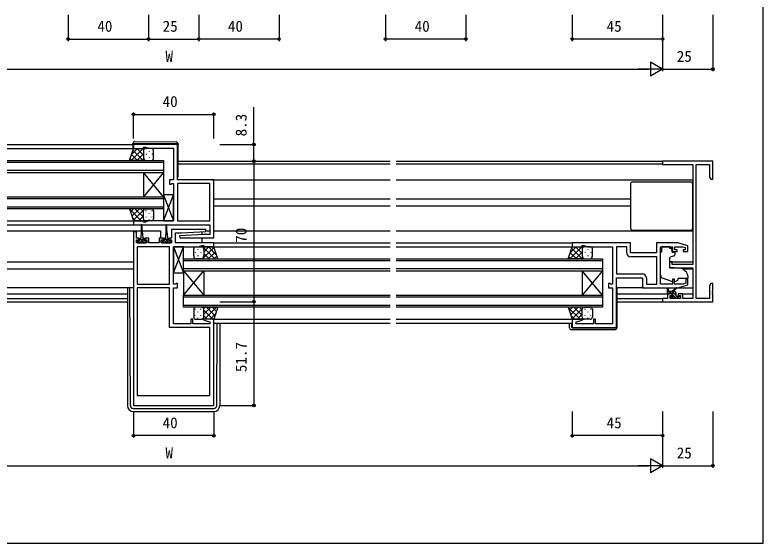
# Model space of a CAD drawing. Units: millimetres, scale not verified. Extents: x -437 to 438, y -281 to 279.
# Drawn here: x 65.7 to 438.2, y -281.3 to -18.3 of the extents above; entities that cross this region are included whole.
import ezdxf
from ezdxf.enums import TextEntityAlignment as Align

# ---------------------------------------------------------------- set-up
doc = ezdxf.new("R2010")
doc.units = ezdxf.units.MM
doc.header["$LTSCALE"] = 2
for name, color, linetype in [('0-2_YKK_11', 7, 'Continuous'), ('0-3_YKK_12', 2, 'Continuous'), ('0-4_YKK_13', 4, 'Continuous'), ('0-6_YKK_D', 6, 'Continuous'), ('0-7_YKK_ZWAK', 7, 'Continuous')]:
    doc.layers.add(name, color=color, linetype=linetype)
doc.styles.add('ＭＳ ゴシック', font='')
doc.styles.get('ＭＳ ゴシック').set_extended_font_data('MS Gothic')

msp = doc.modelspace()

# ---------------------------------------------------------------- linework, layer by layer
at = {"layer": '0-2_YKK_11'}
for points in [[(124.7, -122.8), (162.8, -122.8), (162.8, -127.6), (159.7, -127.6), (147.686, -128.33), (147.715, -129.3), (164.7, -129.3), (164.7, -100.4), (146.7, -100.4), (146.7, -82.8), (124.7, -82.8), (124.7, -84.8), (129.7, -84.8), (129.7, -84.1), (130.7, -84.1), (132.348, -84.7), (144.7, -84.7), (144.7, -100.4), (142.7, -100.4), (142.7, -102.5), (143.5, -102.5), (143.673, -102.4), (143.846, -102.3), (144.7, -102.3), (144.7, -120.9), (132.348, -120.9), (130.7, -121.5), (129.7, -121.5), (129.7, -120.8), (124.7, -120.8)], [(146.7, -102.3), (146.7, -120.9), (162.8, -120.9), (162.8, -102.3)], [(142.7, -152.3), (142.7, -133.7), (126.6, -133.7), (126.6, -152.3)], [(126.6, -154.2), (126.6, -207.8), (162.8, -207.8), (162.8, -174), (142.7, -174), (142.7, -154.2)]]:
    msp.add_lwpolyline(points, close=True, dxfattribs=at)
for points in [[(404.83, -159.47), (404.83, -92.73), (411.57, -92.73), (411.57, -99.009), (412.2, -100.1), (413.2, -100.1), (413.2, -91.1), (388.2, -91.1), (388.2, -92.73), (403.2, -92.73), (403.2, -142.6), (392.9, -142.6), (392.9, -141.3), (391.7, -141.3), (391.7, -143.906), (396.2, -144.3), (403.2, -144.3), (403.2, -159.47), (398.3, -159.47), (398.3, -157.2), (396, -157.2), (396, -158), (397.1, -158), (397.1, -159.47), (391.9, -159.47), (391.9, -158), (393, -158), (393, -157.2), (390.7, -157.2), (390.7, -159.47), (388.2, -159.47), (388.2, -161.1), (413.2, -161.1), (413.2, -157.558), (413.08, -157.375), (413.08, -156.825), (413.2, -156.642), (413.2, -156.558), (413.08, -156.375), (413.08, -155.825)], [(124.7, -126.3), (124.7, -212.8), (164.7, -212.8), (164.7, -169.8), (159.739, -169.8), (159.671, -170.322), (162.8, -171.161), (162.8, -172.1), (154.2, -172.1), (154.2, -169.8), (153.2, -169.8), (153.2, -172.1), (144.7, -172.1), (144.7, -154.2), (146.7, -154.2), (146.7, -152.1), (145.9, -152.1), (145.727, -152.2), (145.554, -152.3), (144.7, -152.3), (144.7, -133.7), (157.052, -133.7), (158.7, -133.1), (159.7, -133.1), (159.7, -133.8), (164.7, -133.8), (164.7, -131.8), (145.6, -131.8), (145.6, -126.8), (148.7, -126.8), (160.714, -126.07), (160.685, -125.1), (143.7, -125.1), (143.7, -129.5), (142.6, -129.5), (142.6, -130.3), (143.7, -130.3), (143.7, -131.8), (138.5, -131.8), (138.5, -130.3)], [(138.5, -130.3), (139.6, -130.3), (139.6, -129.5), (137.5, -129.5), (137.5, -131.8), (132.4, -131.8), (132.4, -129.5), (130.3, -129.5), (130.3, -130.3), (131.4, -130.3), (131.4, -131.8), (126.2, -131.8), (126.2, -130.3), (127.3, -130.3), (127.3, -129.5), (126.2, -129.5), (126.2, -126.3), (124.7, -126.3)], [(372.2, -131.8), (343.2, -131.8), (343.2, -133.8), (348.2, -133.8), (348.2, -133.1), (349.2, -133.1), (350.848, -133.7), (363.2, -133.7), (363.2, -152.3), (362.346, -152.3), (362.173, -152.2), (362, -152.1), (361.2, -152.1), (361.2, -154.2), (363.2, -154.2), (363.2, -172.1), (354.7, -172.1), (354.7, -169.8), (353.7, -169.8), (353.7, -172.1), (345.1, -172.1), (345.1, -171.161), (348.229, -170.322), (348.161, -169.8), (343.2, -169.8), (343.2, -174), (365.2, -174), (365.2, -149.2), (378.2, -149.2), (378.2, -154.2), (395.7, -154.2), (400.7, -152.7), (400.7, -149.9), (399.7, -149.9), (399.7, -151.852), (398.205, -152.3), (394.1, -152.3), (394.1, -149.9), (393.1, -149.9), (393.1, -152.3)], [(365.2, -133.7), (365.2, -147.3), (378.1, -147.3)], [(370.3, -136.7), (370.3, -133.7), (365.2, -133.7)], [(393.1, -152.3), (387.2, -152.3), (387.2, -133.7), (393.1, -133.7), (393.1, -136.1), (395.4, -136.1), (395.4, -135.3), (394.3, -135.3), (394.3, -133.7), (398.205, -133.7), (399.5, -134.088), (399.5, -135.3), (398.4, -135.3), (398.4, -136.1), (400.7, -136.1), (400.7, -133.3), (395.7, -131.8), (385.2, -131.8), (385.2, -136.8), (372.2, -136.8), (372.2, -131.8)], [(380.1, -149.3), (380.1, -152.3), (385.3, -152.3), (385.3, -138.7), (372.3, -138.7)], [(413.08, -155.825), (413.2, -155.642), (413.2, -152.1), (412.2, -152.1), (411.57, -153.191), (411.57, -159.47), (404.83, -159.47)]]:
    msp.add_lwpolyline(points, dxfattribs=at)
for centre, start, end in [((372.3, -136.7), 180.00001, 269.99999), ((378.1, -149.3), 0.00001, 89.99999)]:
    msp.add_arc(centre, 2, start, end, dxfattribs=at)
at = {"layer": '0-3_YKK_12'}
for p, q in [((36.95, -82.8), (124.4, -82.8)), ((36.95, -84.8), (125.2, -84.8)), ((139.7, -91.8), (36.95, -91.8)), ((146.9, -91.1), (252.519, -91.1)), ((146.9, -92.5), (252.519, -92.5)), ((255.519, -91.1), (388.5, -91.1)), ((255.519, -92.5), (388.2, -92.5)), ((139.7, -95.8), (36.95, -95.8)), ((36.95, -96.8), (139.7, -96.8)), ((129.7, -96.8), (129.7, -108.8)), ((139.7, -96.8), (129.7, -108.8)), ((139.7, -108.8), (129.7, -96.8)), ((139.7, -96.8), (139.7, -108.8)), ((163.7, -100.4), (252.519, -100.4)), ((255.519, -100.4), (403.2, -100.4)), ((139.7, -109.8), (36.95, -109.8)), ((164.7, -109.9), (252.519, -109.9)), ((255.519, -109.9), (372.2, -109.9)), ((36.95, -113.8), (139.7, -113.8)), ((164.7, -113.3), (252.519, -113.3)), ((255.519, -113.3), (372.2, -113.3)), ((36.95, -120.8), (125.2, -120.8)), ((36.95, -122.8), (125, -122.8)), ((36.95, -125.8), (128.55, -125.8)), ((129.05, -125.8), (138.2, -125.8)), ((138.2, -125.8), (138.2, -129.546)), ((158.7, -126.192), (158.7, -127.661)), ((160.658, -125.8), (162.8, -125.8)), ((164.7, -125.8), (252.519, -125.8)), ((255.519, -125.8), (403.2, -125.8)), ((158.7, -129.3), (158.7, -131.8)), ((164.2, -133.8), (252.519, -133.8)), ((164.4, -131.8), (252.519, -131.8)), ((255.519, -131.8), (343.5, -131.8)), ((255.519, -133.8), (343.7, -133.8)), ((36.95, -141.3), (124.7, -141.3)), ((149.7, -139.8), (252.519, -139.8)), ((149.7, -145.8), (149.7, -139.8)), ((252.519, -140.8), (149.7, -140.8)), ((358.2, -140.8), (255.519, -140.8)), ((391.7, -141.3), (403.2, -141.3)), ((36.95, -144.7), (124.7, -144.7)), ((252.519, -144.8), (149.7, -144.8)), ((358.2, -144.8), (255.519, -144.8)), ((398.077, -144.7), (403.2, -144.7)), ((149.7, -145.8), (252.519, -145.8)), ((149.7, -145.8), (149.7, -157.8)), ((149.7, -145.8), (159.701, -157.8)), ((149.7, -157.8), (159.701, -145.8)), ((159.701, -145.8), (159.701, -157.8)), ((255.519, -145.8), (358.2, -145.8)), ((348.2, -145.8), (348.2, -157.8)), ((358.2, -145.8), (348.2, -157.8)), ((358.2, -157.8), (348.2, -145.8)), ((358.2, -145.8), (358.2, -157.8)), ((36.95, -157.2), (121.701, -157.2)), ((36.95, -159.47), (121.701, -159.47)), ((149.7, -157.8), (252.519, -157.8)), ((252.519, -158.8), (149.7, -158.8)), ((358.2, -158.8), (255.519, -158.8)), ((365.4, -157.2), (391.7, -157.2)), ((365.4, -159.47), (388.5, -159.47)), ((397.3, -157.2), (403.2, -157.2)), ((36.95, -161.1), (121.701, -161.1)), ((149.7, -162.8), (252.519, -162.8)), ((255.519, -162.8), (358.2, -162.8)), ((365.4, -161.1), (388.5, -161.1)), ((164.2, -169.8), (252.519, -169.8)), ((255.519, -169.8), (343.7, -169.8)), ((164.7, -171.8), (252.519, -171.8)), ((255.519, -171.8), (343.2, -171.8))]:
    msp.add_line(p, q, dxfattribs=at)
for points in [[(36.95, -90.8), (139.7, -90.8), (139.7, -96.8)], [(36.95, -108.8), (139.7, -108.8), (139.7, -114.8), (36.95, -114.8)], [(255.519, -139.8), (358.2, -139.8), (358.2, -145.8)], [(252.519, -163.8), (149.7, -163.8), (149.7, -157.8)], [(255.519, -157.8), (358.2, -157.8), (358.2, -163.8), (255.519, -163.8)]]:
    msp.add_lwpolyline(points, dxfattribs=at)
at = {"layer": '0-4_YKK_13'}
for p, q in [((125.409, -81.312), (145.909, -81.491)), ((123.517, -90.8), (129.517, -84.8)), ((123.706, -87.783), (126.689, -84.8)), ((124.4, -82.5), (124.4, -82.312)), ((124.904, -82.5), (124.4, -82.5)), ((124.4, -82.8), (124.4, -82.5)), ((124.4, -82.5), (124.4, -84.8)), ((124.416, -85.651), (129.565, -90.8)), ((146.404, -82.5), (124.904, -82.5)), ((126.394, -84.8), (129.7, -88.106)), ((129.222, -84.8), (129.796, -85.374)), ((133.7, -84.8), (130.7, -84.8)), ((146.9, -82.5), (146.9, -82.8)), ((146.9, -98.8), (146.9, -82.5)), ((123.709, -87.773), (126.737, -90.8)), ((126.346, -90.8), (129.7, -87.446)), ((129.7, -85.8), (129.7, -89.3)), ((129.7, -85.8), (129.7, -89.3)), ((129.7, -89.3), (129.7, -89.35)), ((131.115, -87.535), (131.115, -87.735)), ((132.53, -86.12), (132.53, -86.32)), ((132.53, -89.15), (132.53, -89.35)), ((133.945, -87.535), (133.945, -87.735)), ((134.7, -89.3), (134.7, -85.8)), ((123.002, -89.894), (123.908, -90.8)), ((129.174, -90.8), (129.883, -90.091)), ((130.7, -90.8), (133.7, -90.8)), ((131.115, -90.565), (131.115, -90.765)), ((133.945, -90.565), (133.945, -90.684)), ((372.2, -102.5), (372.2, -124.5)), ((402.2, -101.5), (373.2, -101.5)), ((403.2, -124.5), (403.2, -102.5)), ((139.7, -120.9), (144.7, -107.9)), ((139.7, -107.9), (144.7, -120.9)), ((122.741, -114.924), (128.617, -120.8)), ((123.227, -116.381), (124.808, -114.8)), ((123.934, -118.502), (127.637, -114.8)), ((125.446, -114.8), (129.7, -119.054)), ((128.274, -114.8), (129.7, -116.226)), ((130.427, -114.838), (130.465, -114.8)), ((130.7, -114.8), (133.7, -114.8)), ((124.156, -119.167), (125.789, -120.8)), ((124.641, -120.624), (129.738, -115.527)), ((127.294, -120.8), (129.7, -118.394)), ((129.7, -119.8), (129.7, -115.8)), ((129.7, -119.8), (129.7, -115.8)), ((131.115, -115.935), (131.115, -115.735)), ((131.115, -118.965), (131.115, -118.765)), ((132.53, -117.35), (132.53, -117.15)), ((133.945, -115.935), (133.945, -115.735)), ((133.945, -118.965), (133.945, -118.765)), ((134.7, -115.8), (134.7, -119.8)), ((130.122, -120.8), (130.236, -120.686)), ((133.7, -120.8), (130.7, -120.8)), ((132.53, -120.38), (132.53, -120.18)), ((128.55, -126), (128.3, -129.5)), ((128.55, -123.05), (128.55, -126)), ((129.05, -126), (129.05, -123.05)), ((129.05, -126), (129.3, -129.5)), ((140.85, -126), (140.6, -129.5)), ((140.85, -123.05), (140.85, -126)), ((141.35, -126), (141.35, -123.05)), ((141.35, -126), (141.6, -129.5)), ((373.2, -125.5), (402.2, -125.5)), ((128.21, -130.2), (126.61, -131.8)), ((127.55, -130.7), (127.55, -129.9)), ((130.05, -130.2), (127.55, -130.2)), ((127.95, -129.5), (128.3, -129.5)), ((129.3, -129.5), (129.65, -129.5)), ((130.05, -129.9), (130.05, -130.7)), ((140.51, -130.2), (138.91, -131.8)), ((139.85, -130.7), (139.85, -129.9)), ((142.35, -130.2), (139.85, -130.2)), ((140.25, -129.5), (140.6, -129.5)), ((141.6, -129.5), (141.95, -129.5)), ((142.35, -129.9), (142.35, -130.7)), ((126.588, -130.7), (126.5, -130.788)), ((130.05, -130.605), (128.855, -131.8)), ((131.078, -130.7), (129.978, -131.8)), ((138.888, -130.7), (138.8, -130.788)), ((142.35, -130.605), (141.155, -131.8)), ((143.378, -130.7), (142.278, -131.8)), ((144.7, -146.7), (149.7, -133.7)), ((144.7, -133.7), (149.7, -146.7)), ((155.7, -133.8), (158.7, -133.8)), ((159.168, -133.8), (165.168, -139.8)), ((159.279, -133.985), (159.463, -133.8)), ((159.7, -136.392), (162.292, -133.8)), ((161.997, -133.8), (166.052, -137.855)), ((342.017, -139.8), (348.017, -133.8)), ((342.206, -136.783), (345.189, -133.8)), ((344.894, -133.8), (348.2, -137.106)), ((347.722, -133.8), (348.295, -134.374)), ((352.2, -133.8), (349.2, -133.8)), ((391.6, -133.73), (387.8, -133.73)), ((387.8, -133.73), (387.8, -134.4)), ((391.6, -133.73), (391.6, -134.4)), ((154.7, -138.3), (154.7, -134.8)), ((155.365, -136.535), (155.365, -136.735)), ((156.78, -135.12), (156.78, -135.32)), ((158.195, -136.535), (158.195, -136.735)), ((159.12, -139.8), (164.805, -134.115)), ((159.61, -135.12), (159.61, -135.32)), ((159.7, -134.8), (159.7, -138.3)), ((159.7, -134.8), (159.7, -138.3)), ((159.7, -137.16), (162.34, -139.8)), ((161.949, -139.8), (165.512, -136.236)), ((342.209, -136.773), (345.237, -139.8)), ((342.916, -134.651), (348.065, -139.8)), ((344.846, -139.8), (348.2, -136.446)), ((348.2, -134.8), (348.2, -138.3)), ((348.2, -134.8), (348.2, -138.3)), ((349.615, -136.535), (349.615, -136.735)), ((351.03, -135.12), (351.03, -135.32)), ((352.445, -136.535), (352.445, -136.735)), ((353.2, -138.3), (353.2, -134.8)), ((387.8, -136.4), (387.2, -136.4)), ((387.2, -147.955), (387.2, -136.4)), ((387.8, -135.4), (387.8, -134.4)), ((387.8, -136.4), (387.8, -135.4)), ((391.6, -134.4), (392.77, -134.4)), ((392.77, -135.4), (392.77, -134.4)), ((392.77, -135.4), (392.77, -136.1)), ((393.07, -136.4), (394, -136.4)), ((394.3, -136.7), (394.3, -137.75)), ((155.365, -139.565), (155.365, -139.627)), ((158.7, -139.8), (155.7, -139.8)), ((156.78, -138.15), (156.78, -138.35)), ((158.195, -139.565), (158.195, -139.765)), ((159.204, -139.492), (159.511, -139.8)), ((159.61, -138.15), (159.61, -138.35)), ((164.777, -139.8), (166.219, -138.358)), ((341.502, -138.894), (342.408, -139.8)), ((347.674, -139.8), (348.383, -139.091)), ((348.2, -138.3), (348.2, -138.35)), ((349.2, -139.8), (352.2, -139.8)), ((349.615, -139.565), (349.615, -139.765)), ((351.03, -138.15), (351.03, -138.35)), ((352.445, -139.565), (352.445, -139.684)), ((391.7, -139.396), (391.7, -144.003)), ((393.971, -138.22), (391.971, -138.948)), ((391.917, -144.302), (397.303, -144.349)), ((397.937, -144.583), (399.628, -146.002)), ((400.7, -148.3), (400.7, -149.6)), ((392.828, -151.041), (388.191, -149.366)), ((394.394, -151.006), (395.7, -150.397)), ((395.7, -149.9), (395.7, -150.397)), ((124.7, -154.2), (36.95, -154.2)), ((121.7, -154.2), (121.7, -212.797)), ((123.193, -212.805), (122.909, -154.2)), ((378.7, -154.2), (365.2, -154.2)), ((390.7, -156.67), (390.7, -154.671)), ((393.9, -155.97), (390.7, -155.97)), ((391.239, -156.97), (390.7, -156.431)), ((391, -154.844), (391.199, -155.97)), ((392.586, -156.97), (391.586, -155.97)), ((392.6, -155.97), (394.818, -154.287)), ((394.9, -157.937), (392.933, -155.97)), ((393.2, -155.97), (395.019, -154.569)), ((394.744, -156.434), (394.436, -156.126)), ((395.627, -154.2), (403.2, -154.2)), ((393, -156.97), (391, -156.97)), ((392.788, -159.382), (392.288, -158.882)), ((392.5, -158.37), (392.839, -158.37)), ((393.708, -159.439), (392.639, -158.37)), ((393.6, -159.47), (393, -159.47)), ((393.3, -157.909), (393.3, -157.27)), ((394.886, -159.27), (393.3, -157.684)), ((395.9, -159.27), (393.8, -159.27)), ((394.9, -158.07), (394.9, -156.97)), ((395.2, -158.37), (396.6, -158.37)), ((396.433, -159.47), (395.333, -158.37)), ((396.6, -159.47), (396.1, -159.47)), ((396.884, -158.574), (396.696, -158.386)), ((396.9, -158.67), (396.9, -159.17)), ((158.7, -163.8), (155.7, -163.8)), ((159.667, -164.545), (160.411, -163.8)), ((159.7, -167.34), (163.24, -163.8)), ((160.068, -169.8), (166.068, -163.8)), ((161.049, -163.8), (165.287, -168.039)), ((163.877, -163.8), (165.994, -165.917)), ((341.727, -165.381), (343.308, -163.8)), ((342.434, -167.502), (346.137, -163.8)), ((343.946, -163.8), (348.2, -168.054)), ((346.774, -163.8), (348.2, -165.226)), ((348.927, -163.838), (348.965, -163.8)), ((349.2, -163.8), (352.2, -163.8)), ((154.7, -164.8), (154.7, -168.8)), ((155.365, -164.935), (155.365, -164.735)), ((156.78, -166.35), (156.78, -166.15)), ((158.195, -164.935), (158.195, -164.735)), ((159.61, -166.35), (159.61, -166.15)), ((159.7, -168.8), (159.7, -164.8)), ((159.7, -168.8), (159.7, -164.8)), ((159.7, -165.28), (164.22, -169.8)), ((162.897, -169.8), (165.602, -167.095)), ((341.241, -163.924), (347.117, -169.8)), ((343.141, -169.624), (348.238, -164.527)), ((345.794, -169.8), (348.2, -167.394)), ((348.2, -168.8), (348.2, -164.8)), ((348.2, -168.8), (348.2, -164.8)), ((349.615, -164.935), (349.615, -164.735)), ((351.03, -166.35), (351.03, -166.15)), ((352.445, -164.935), (352.445, -164.735)), ((353.2, -164.8), (353.2, -168.8)), ((155.365, -167.965), (155.365, -167.765)), ((155.7, -169.8), (158.7, -169.8)), ((156.78, -169.38), (156.78, -169.18)), ((158.195, -167.965), (158.195, -167.765)), ((159.61, -169.215), (159.61, -169.18)), ((159.7, -168.108), (161.392, -169.8)), ((342.656, -168.167), (344.289, -169.8)), ((348.622, -169.8), (348.736, -169.686)), ((352.2, -169.8), (349.2, -169.8)), ((349.615, -167.965), (349.615, -167.765)), ((351.03, -169.38), (351.03, -169.18)), ((352.445, -167.965), (352.445, -167.765)), ((166.207, -212.805), (166.406, -171.8)), ((167.7, -171.8), (167.7, -212.797)), ((341.9, -174.1), (341.9, -171.8)), ((342.9, -171.8), (342.9, -173.8)), ((343.2, -174.1), (364.9, -174.1)), ((364.9, -174.1), (365.4, -174.1)), ((365.4, -173.8), (365.4, -174.1)), ((364.4, -175.1), (342.9, -175.1)), ((124.693, -214.297), (164.707, -214.297)), ((124.7, -215.797), (164.7, -215.797))]:
    msp.add_line(p, q, dxfattribs=at)
for points in [[(130.7, -90.8), (122.7, -90.8), (124.7, -84.8), (130.7, -84.8)], [(146.9, -82.491), (146.9, -82.5), (146.404, -82.5)], [(130.7, -114.8), (122.7, -114.8), (124.7, -120.8), (130.7, -120.8)], [(129.333, -130.2), (128.8, -130.733), (127.733, -131.8)], [(141.633, -130.2), (141.1, -130.733), (140.033, -131.8)], [(127.55, -130.7), (126.5, -130.7), (126.5, -131.8), (131.1, -131.8), (131.1, -130.7), (130.05, -130.7)], [(139.85, -130.7), (138.8, -130.7), (138.8, -131.8), (143.4, -131.8), (143.4, -130.7), (142.35, -130.7)], [(158.7, -139.8), (166.7, -139.8), (164.7, -133.8), (158.7, -133.8)], [(349.2, -139.8), (341.2, -139.8), (343.2, -133.8), (349.2, -133.8)], [(400.7, -149.6), (395.7, -149.6), (395.7, -149.9)], [(365.2, -154.5), (365.4, -154.5), (365.4, -174.1)], [(158.7, -163.8), (166.7, -163.8), (164.7, -169.8), (158.7, -169.8)], [(349.2, -163.8), (341.2, -163.8), (343.2, -169.8), (349.2, -169.8)]]:
    msp.add_lwpolyline(points, dxfattribs=at)
for points in [[(139.7, -120.9), (144.7, -120.9), (144.7, -107.9), (139.7, -107.9)], [(144.7, -146.7), (149.7, -146.7), (149.7, -133.7), (144.7, -133.7)]]:
    msp.add_lwpolyline(points, close=True, dxfattribs=at)
for centre, radius, start, end in [((125.4, -82.312), 1, 89.5, 180), ((145.9, -82.491), 1, 0, 89.5), ((130.7, -85.8), 1, 90.0001, 180.0001), ((130.7, -85.8), 1, 90.0001, 180.0001), ((133.7, -85.8), 1, 0.0001, 90.0001), ((131.232, -89.362), 1.534, 177.68848, 249.69222), ((131.232, -89.362), 1.534, 177.68848, 249.69222), ((133.168, -89.362), 1.534, 290.30794, 2.31165), ((146.4, -98.8), 0.5, 306.86983, 0), ((373.2, -102.5), 1, 90, 180), ((402.2, -102.5), 1, 0, 90), ((130.7, -115.8), 1, 89.9999, 179.9999), ((130.7, -115.8), 1, 89.9999, 179.9999), ((133.7, -115.8), 1, 359.9999, 89.9999), ((128.8, -123.05), 0.25, 0, 180), ((130.7, -119.8), 1, 179.9999, 269.9999), ((130.7, -119.8), 1, 179.9999, 269.9999), ((133.7, -119.8), 1, 269.9999, 359.9999), ((141.1, -123.05), 0.25, 0, 180), ((373.2, -124.5), 1, 180, 270), ((402.2, -124.5), 1, 270, 0), ((127.95, -129.9), 0.4, 90, 180), ((129.65, -129.9), 0.4, 0, 90), ((140.25, -129.9), 0.4, 90, 180), ((141.95, -129.9), 0.4, 0, 90), ((155.7, -134.8), 1, 89.9999, 179.9999), ((158.7, -134.8), 1, 359.9999, 89.9999), ((158.7, -134.8), 1, 359.9999, 89.9999), ((349.2, -134.8), 1, 90.0001, 180.0001), ((349.2, -134.8), 1, 90.0001, 180.0001), ((352.2, -134.8), 1, 0.0001, 90.0001), ((393.07, -136.1), 0.3, 180, 270), ((393.8, -137.75), 0.5, 290, 360), ((394, -136.7), 0.3, 360, 90), ((156.232, -138.362), 1.534, 177.68835, 249.69206), ((158.168, -138.362), 1.534, 290.30778, 2.31152), ((158.168, -138.362), 1.534, 290.30778, 2.31152), ((349.732, -138.362), 1.534, 177.68848, 249.69222), ((349.732, -138.362), 1.534, 177.68848, 249.69222), ((351.668, -138.362), 1.534, 290.30794, 2.31165), ((392.2, -139.396), 0.5, 110, 180), ((392, -144.003), 0.3, 180, 269.5), ((397.294, -145.349), 1, 50, 89.5), ((388.7, -147.955), 1.5, 180, 250.14674), ((397.7, -148.3), 3, 360, 50), ((393.168, -150.1), 1, 250.14674, 266.11316), ((393.971, -150.1), 1, 277.40692, 295), ((390.9, -154.671), 0.2, 300, 180), ((393.9, -156.97), 1, 0, 90), ((395, -154.37), 0.2, 275.58289, 155.58289), ((391, -156.67), 0.3, 180, 270), ((392.5, -158.67), 0.3, 90, 225), ((393, -159.17), 0.3, 225, 270), ((392.839, -158.67), 0.3, 33.05573, 90), ((393, -157.27), 0.3, 0, 90), ((393.3, -158.37), 0.25, 213.05573, 56.94427), ((393.6, -157.909), 0.3, 180, 236.94427), ((393.6, -159.27), 0.2, 270, 0), ((395.2, -158.07), 0.3, 180, 270), ((396.1, -159.27), 0.2, 180, 270), ((396.6, -158.67), 0.3, 0, 90), ((396.6, -159.17), 0.3, 270, 0), ((155.7, -164.8), 1, 90.0001, 180.0001), ((158.7, -164.8), 1, 0.0001, 90.0001), ((158.7, -164.8), 1, 0.0001, 90.0001), ((349.2, -164.8), 1, 89.9999, 179.9999), ((349.2, -164.8), 1, 89.9999, 179.9999), ((352.2, -164.8), 1, 359.9999, 89.9999), ((155.7, -168.8), 1, 180.0001, 270.0001), ((158.7, -168.8), 1, 270.0001, 0.0001), ((158.7, -168.8), 1, 270.0001, 0.0001), ((349.2, -168.8), 1, 179.9999, 269.9999), ((349.2, -168.8), 1, 179.9999, 269.9999), ((352.2, -168.8), 1, 269.9999, 359.9999), ((342.9, -174.1), 1, 180, 270), ((343.2, -173.8), 0.3, 180, 270), ((364.4, -174.1), 1, 270, 0), ((124.7, -212.797), 3, 180, 270), ((124.693, -212.797), 1.5, 180.27724, 270), ((164.7, -212.797), 3, 270, 0), ((164.707, -212.797), 1.5, 270, 359.72276)]:
    msp.add_arc(centre, radius, start, end, dxfattribs=at)
at = {"layer": '0-6_YKK_D'}
for p, q in [((92.2, -18.3), (92.2, -31.3)), ((132.2, -18.3), (132.2, -31.3)), ((132.2, -18.3), (132.2, -31.3)), ((157.2, -18.3), (157.2, -31.3)), ((157.2, -18.3), (157.2, -31.3)), ((197.2, -18.3), (197.2, -31.3)), ((250.2, -18.3), (250.2, -31.3)), ((290.2, -18.3), (290.2, -31.3)), ((343.2, -18.3), (343.2, -31.3)), ((388.2, -18.3), (388.2, -46.3)), ((388.2, -18.3), (388.2, -46.3)), ((388.2, -18.3), (388.2, -31.3)), ((413.2, -18.3), (413.2, -46.3)), ((92.2, -30.3), (132.2, -30.3)), ((132.2, -30.3), (157.2, -30.3)), ((197.2, -30.3), (157.2, -30.3)), ((290.2, -30.3), (250.2, -30.3)), ((388.2, -30.3), (343.2, -30.3)), ((388.2, -45.3), (382.138, -41.8)), ((382.138, -41.8), (382.138, -48.8)), ((-91.8, -45.3), (381.2, -45.3)), ((388.2, -45.3), (376.076, -45.3)), ((388.2, -45.3), (382.138, -48.8)), ((388.2, -45.3), (413.2, -45.3)), ((124.7, -79.8), (124.7, -66.8)), ((164.7, -79.8), (164.7, -66.8)), ((124.7, -67.8), (164.7, -67.8)), ((167.7, -82.8), (185.7, -82.8)), ((184.7, -91.1), (184.7, -161.1)), ((167.7, -161.1), (185.7, -161.1)), ((167.7, -161.1), (185.7, -161.1)), ((184.7, -161.1), (184.7, -212.8)), ((124.7, -215.8), (124.7, -228.8)), ((164.7, -215.8), (164.7, -228.8)), ((167.7, -212.8), (185.7, -212.8)), ((343.2, -215.8), (343.2, -228.8)), ((388.2, -215.8), (388.2, -228.8)), ((388.2, -215.8), (388.2, -243.8)), ((388.2, -215.8), (388.2, -243.8)), ((413.2, -215.8), (413.2, -243.8)), ((164.7, -227.8), (124.7, -227.8)), ((388.2, -227.8), (343.2, -227.8)), ((388.2, -242.8), (382.138, -239.3)), ((382.138, -239.3), (382.138, -246.3)), ((-91.8, -242.8), (381.2, -242.8)), ((388.2, -242.8), (376.076, -242.8)), ((388.2, -242.8), (382.138, -246.3)), ((388.2, -242.8), (413.2, -242.8))]:
    msp.add_line(p, q, dxfattribs=at)
msp.add_lwpolyline([(184.7, -91.1), (184.7, -82.8), (184.7, -64.19)], dxfattribs=at)
for centre in [(92.2, -30.3), (132.2, -30.3), (132.2, -30.3), (157.2, -30.3), (157.2, -30.3), (197.2, -30.3), (250.2, -30.3), (290.2, -30.3), (343.2, -30.3), (388.2, -30.3), (413.2, -45.3), (124.7, -67.8), (164.7, -67.8), (184.7, -82.8), (184.7, -91.1), (184.7, -91.1), (184.7, -161.1), (184.7, -161.1), (184.7, -212.8), (124.7, -227.8), (164.7, -227.8), (343.2, -227.8), (388.2, -227.8), (413.2, -242.8)]:
    msp.add_circle(centre, 0.637, dxfattribs=at)
at = {"layer": '0-7_YKK_ZWAK'}
msp.add_lwpolyline([(-436.8, -281.3), (438.2, -281.3), (438.2, 243.7)], dxfattribs=at)

# ---------------------------------------------------------------- texts
at = {"layer": '0-6_YKK_D', "style": 'ＭＳ ゴシック'}
for s, p in [('40', (106.745, -28.3)), ('25', (139.245, -28.3)), ('40', (171.745, -28.3)), ('40', (264.745, -28.3)), ('45', (360.331, -28.3)), ('W', (140.652, -43.3)), ('25', (395.245, -43.3)), ('40', (139.245, -65.8)), ('40', (139.245, -225.8)), ('45', (360.331, -225.8)), ('W', (140.652, -240.8)), ('25', (395.245, -240.8))]:
    msp.add_text(s, height=5.499, dxfattribs=at).set_placement(p, align=Align.BOTTOM_LEFT)
for s, p in [('8.3', (182.7, -78.761)), ('70', (182.7, -131.725)), ('51.7', (182.7, -196.176))]:
    msp.add_text(s, height=5.499, rotation=90, dxfattribs=at).set_placement(p, align=Align.BOTTOM_LEFT)

doc.saveas('drawing.dxf')
